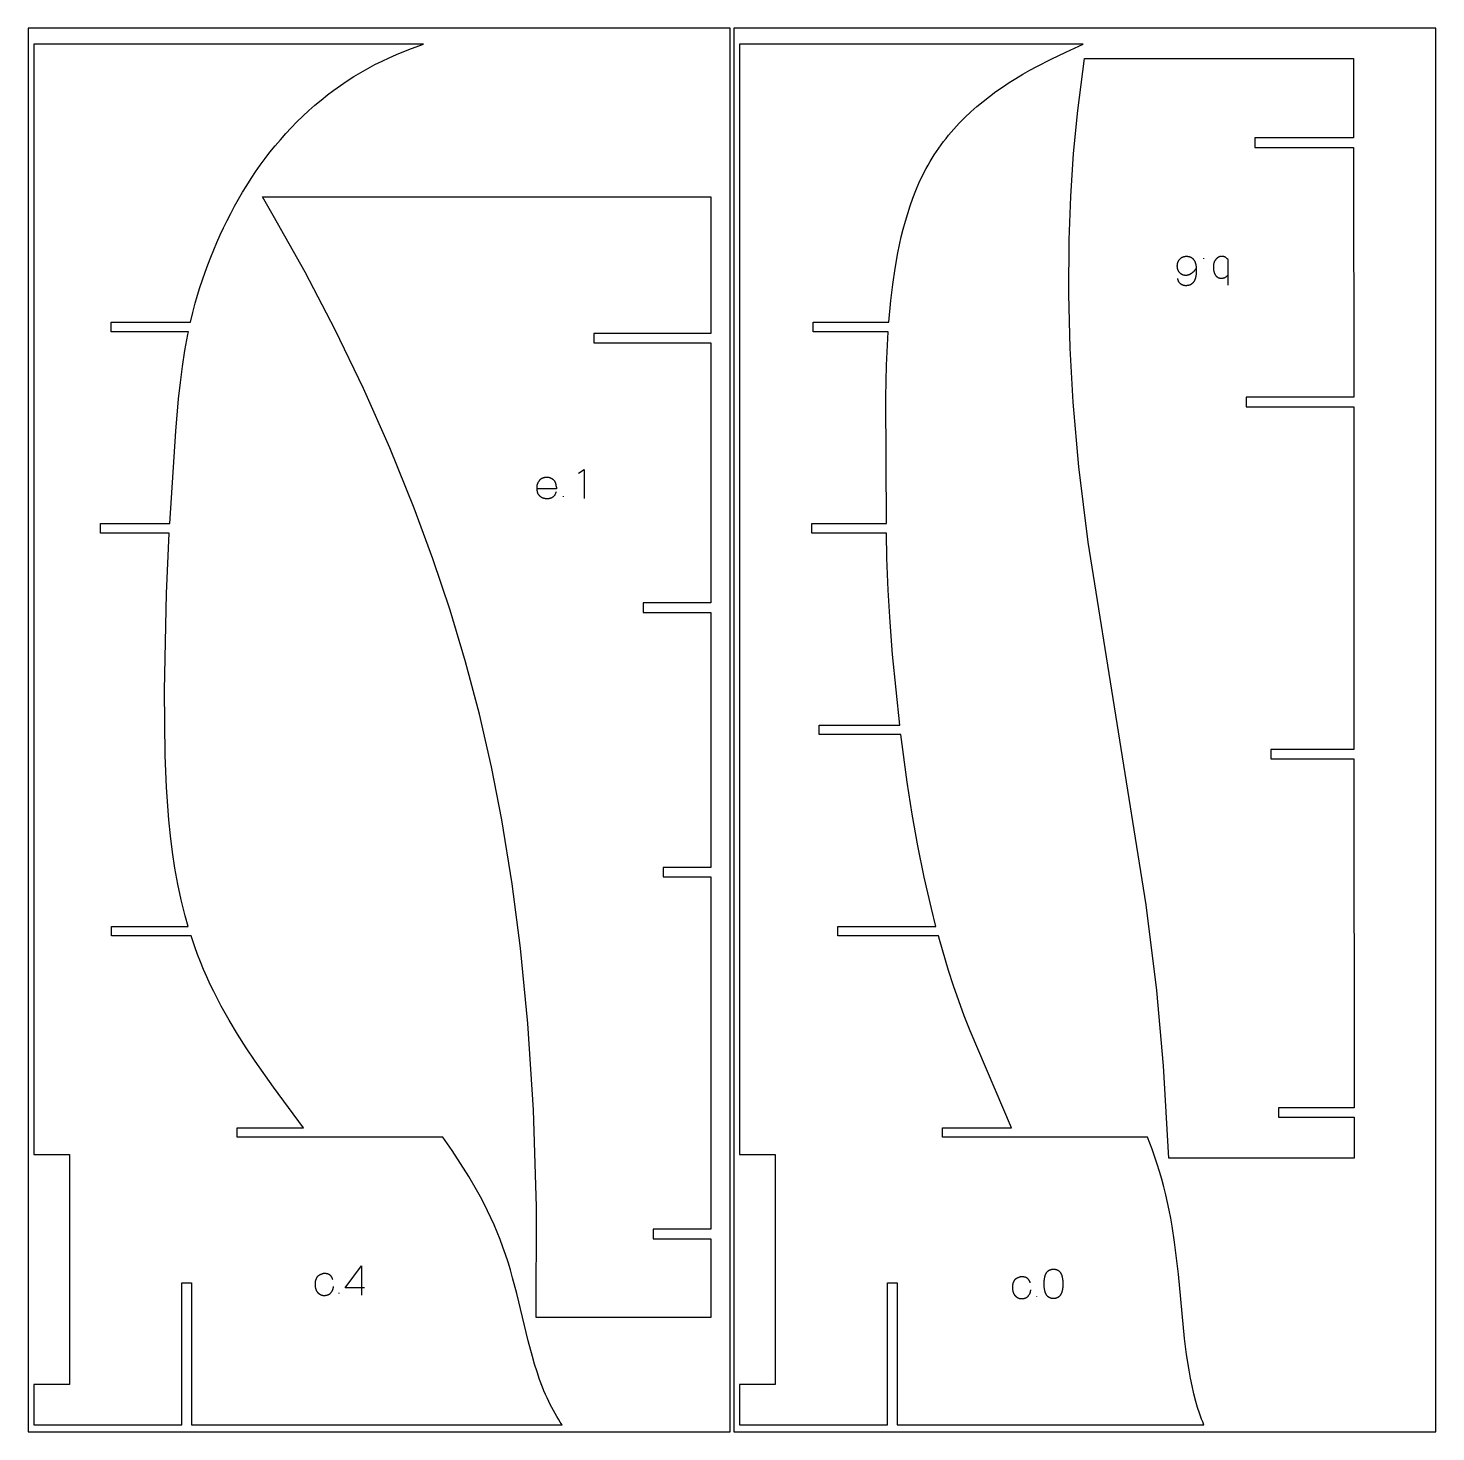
# Model space of a CAD drawing. Header units: millimetres. Extents: x 1718 to 33616, y 5029 to 7469.
# Drawn here: x 23798 to 26245, y 5029 to 7469 of the extents above; entities that cross this region are included whole.
import ezdxf

# ---------------------------------------------------------------- set-up
doc = ezdxf.new("R2010")
doc.units = ezdxf.units.MM
for name, color, linetype, true_color in [('ZZ_CORTE', 1, 'Continuous', 0xff0000), ('ZZ_GRABADO', 98, 'Continuous', 0x005600), ('ZZ_PANEL', 18, 'Continuous', 0x000000)]:
    doc.layers.add(name, color=color, linetype=linetype, true_color=true_color)

msp = doc.modelspace()

# ---------------------------------------------------------------- linework, layer by layer
at = {"layer": 'ZZ_CORTE'}
for points in [[(24485.6, 7441.4), (23808.4, 7441.4), (23808.4, 5511.4), (23870.5, 5511.4), (23870.5, 5111.4), (23808.4, 5111.4), (23808.4, 5041.4), (24038.4, 5041.4), (24065.7, 5041.4), (24065.7, 5288.4), (24082.2, 5288.4), (24082.2, 5041.4), (24496.6, 5041.4), (24726.6, 5041.4)], [(24080.5, 6957.9), (24084.6, 6974.7), (24088.9, 6991.4), (24092.8, 7004.8), (24096.9, 7018.2), (24101.3, 7031.6), (24105.8, 7044.8), (24110.6, 7058), (24115.7, 7071), (24126.4, 7096.9), (24132.1, 7109.7), (24138, 7122.3), (24144.2, 7134.9), (24150.6, 7147.3), (24157.2, 7159.7), (24164, 7171.9), (24171.1, 7184), (24178.4, 7196), (24186, 7207.8), (24193.8, 7219.5), (24201.8, 7231), (24210.1, 7242.4), (24218.7, 7253.6), (24227.6, 7264.6), (24236.7, 7275.3), (24246.1, 7285.9), (24255.7, 7296.2), (24265.6, 7306.4), (24275.7, 7316.2), (24286.1, 7325.9), (24296.6, 7335.2), (24307.5, 7344.3), (24318.5, 7353.1), (24329.8, 7361.6), (24341.2, 7369.8), (24352.8, 7377.7), (24364.6, 7385.2), (24376.7, 7392.4), (24388.8, 7399.3), (24401.1, 7405.8), (24413.5, 7412), (24426.1, 7417.9), (24438.8, 7423.5), (24451.5, 7428.8), (24464.4, 7433.8), (24485.6, 7441.4)], [(25632.2, 7441.4), (25035, 7441.4), (25035, 5511.4), (25096.8, 5511.4), (25096.8, 5111.4), (25035, 5111.4), (25035, 5041.4), (25265, 5041.4), (25292, 5041.4), (25292, 5288.4), (25308.5, 5288.4), (25308.5, 5041.4), (25612, 5041.4), (25842, 5041.4)], [(25294.1, 6957.9), (25297.6, 6995.6), (25301, 7023.4), (25305.1, 7051.2), (25310.1, 7078.9), (25312.9, 7092.6), (25316, 7106.3), (25319.4, 7120), (25323.1, 7133.5), (25327.1, 7147), (25331.4, 7160.4), (25336.1, 7173.7), (25341.2, 7186.8), (25346.7, 7199.7), (25349.6, 7206.1), (25352.7, 7212.5), (25355.8, 7218.8), (25359.1, 7225), (25362.5, 7231.1), (25366, 7237.2), (25369.6, 7243.2), (25373.3, 7249.2), (25377.2, 7255.1), (25381.1, 7260.9), (25385.2, 7266.6), (25389.4, 7272.2), (25393.7, 7277.7), (25398.1, 7283.2), (25402.6, 7288.6), (25407.2, 7293.9), (25411.9, 7299.1), (25416.7, 7304.2), (25421.6, 7309.2), (25426.5, 7314.2), (25436.7, 7323.8), (25447.2, 7333.1), (25458, 7342), (25469, 7350.6), (25480.3, 7358.9), (25491.8, 7366.9), (25503.5, 7374.6), (25515.3, 7382), (25527.3, 7389.2), (25539.5, 7396.1), (25551.7, 7402.8), (25576.6, 7415.6), (25601.8, 7427.7), (25632.2, 7441.4)], [(25780.7, 5505.2), (25771.7, 5665.2), (25760, 5796.3), (25741.8, 5945.5), (25640.6, 6575.9), (25624.5, 6706.5), (25614.6, 6819), (25609.3, 6913), (25606.9, 7007.1), (25607.6, 7101.2), (25610.5, 7176.4), (25615.5, 7251.4), (25622.7, 7326.3), (25634.2, 7416.3)], [(25634.2, 7416.3), (26101.9, 7416.3), (26102, 7278.3), (25930.2, 7278.3), (25930.2, 7261.8), (26102, 7261.8), (26102.3, 6827.7), (25915.2, 6827.7), (25915.2, 6811.2), (26102.3, 6811.2), (26102.7, 6215.5), (25958, 6215.5), (25958, 6199), (26102.7, 6199), (26103, 5592.6), (25971.5, 5592.6), (25971.5, 5576.1), (26103.1, 5576.1), (26103.1, 5505.2), (25780.7, 5505.2)], [(24205.5, 7175.8), (24985.2, 7175.8), (24985.2, 6938.5), (24781.4, 6938.5), (24781.4, 6922), (24985.2, 6922), (24985.2, 6470), (24867.2, 6470), (24867.2, 6453.5), (24985.2, 6453.5), (24985.2, 6010.3), (24902, 6010.3), (24902, 5993.8), (24985.2, 5993.8), (24985.2, 5381.5), (24884.9, 5381.5), (24884.9, 5365), (24985.2, 5365), (24985.2, 5228.2), (24681.4, 5228.2)], [(24681.4, 5228.2), (24682, 5420.1), (24676.8, 5589.1), (24667.1, 5739.1), (24654.2, 5869.9), (24639.7, 5981.7), (24621.5, 6092.9), (24603.5, 6185.1), (24582.7, 6276.7), (24558.8, 6367.6), (24531.9, 6457.6), (24502, 6546.8), (24469.5, 6635), (24427, 6739.6), (24381.2, 6842.8), (24332.1, 6944.6), (24279.9, 7044.8), (24224.5, 7143.5), (24205.5, 7175.8)], [(24076.9, 6941.4), (23942.5, 6941.4), (23942.5, 6957.9), (24080.5, 6957.9)], [(25292.9, 6941.4), (25162.6, 6941.4), (25162.6, 6957.9), (25294.1, 6957.9)], [(24044.5, 6607.9), (24055.1, 6768.7), (24059.9, 6825), (24062.9, 6853), (24066.5, 6881), (24070.8, 6908.9), (24076, 6936.6), (24076.9, 6941.4)], [(25290.2, 6607.9), (25288.8, 6827.8), (25290, 6883.7), (25292.9, 6941.4)], [(24043.5, 6591.4), (23924.4, 6591.4), (23924.4, 6607.9), (24044.5, 6607.9)], [(25290.3, 6591.4), (25160.7, 6591.4), (25160.7, 6607.9), (25290.2, 6607.9)], [(24081.7, 5891.4), (23943, 5891.4), (23943, 5907.9), (24076.6, 5907.9)], [(25380.5, 5891.4), (25205.8, 5891.4), (25205.8, 5907.9), (25376.1, 5907.9)], [(24277.1, 5557.9), (24225, 5628.5), (24192.8, 5673.8), (24177.2, 5697), (24162.2, 5720.7), (24147.7, 5744.8), (24133.9, 5769.4), (24127.3, 5781.8), (24121, 5794.4), (24114.9, 5807.1), (24109, 5820), (24103.4, 5832.9), (24098, 5846), (24092.9, 5859.2), (24088.1, 5872.5), (24081.7, 5891.4)], [(25507.5, 5557.9), (25435.8, 5726.3), (25425.5, 5752.3), (25415.8, 5778.5), (25406.6, 5804.8), (25398, 5831.4), (25382.3, 5884.9), (25380.5, 5891.4)], [(24519, 5541.4), (24289, 5541.4), (24161.7, 5541.4), (24161.7, 5557.9), (24277.1, 5557.9)], [(25744, 5541.4), (25514, 5541.4), (25387.5, 5541.4), (25387.5, 5557.9), (25507.5, 5557.9)], [(24726.6, 5041.4), (24723.3, 5046.2), (24720.2, 5051.1), (24717.1, 5056), (24714.2, 5061.1), (24711.3, 5066.2), (24708.5, 5071.4), (24705.7, 5076.6), (24703.1, 5081.9), (24700.2, 5088.1), (24697.4, 5094.4), (24694.7, 5100.7), (24692.2, 5107.1), (24687.3, 5120.1), (24682.8, 5133.3), (24678.6, 5146.7), (24674.7, 5160.2), (24667.4, 5187.5), (24647.5, 5269.9), (24640.4, 5297.2), (24636.5, 5310.7), (24632.4, 5324.1), (24628.1, 5337.3), (24623.5, 5350.5), (24618.7, 5363.4), (24613.6, 5376.2), (24608.2, 5388.9), (24602.6, 5401.4), (24596.7, 5413.7), (24590.7, 5425.8), (24584.4, 5437.8), (24577.9, 5449.7), (24564.4, 5472.9), (24550.1, 5495.8), (24535.2, 5518.2), (24519, 5541.4)], [(25842, 5041.4), (25839.9, 5046.4), (25838, 5051.4), (25834.3, 5061.5), (25831, 5071.7), (25828, 5082), (25824.4, 5095.5), (25821.3, 5109), (25818.5, 5122.7), (25816.1, 5136.4), (25811.9, 5163.9), (25808.4, 5191.7), (25797.5, 5303.4), (25790.9, 5359.2), (25786.8, 5386.9), (25784.4, 5400.7), (25781.8, 5414.4), (25778.9, 5428), (25775.7, 5441.5), (25772.3, 5454.9), (25768.7, 5468.3), (25764.7, 5481.5), (25760.6, 5494.7), (25751.7, 5520.8), (25744, 5541.4)]]:
    msp.add_lwpolyline(points, dxfattribs=at)
for points in [[(24076.6, 5907.9, 0), (24071.4, 5926.4, 0), (24067.8, 5940.1, 0), (24064.5, 5953.8, 0), (24058.5, 5981.4, 0), (24053.5, 6009.2, 0), (24049.3, 6037.1, 0), (24045.8, 6065, 0), (24043, 6093.1, 0), (24038.9, 6149.3, 0), (24036.5, 6205.5, 0), (24035.2, 6318, 0), (24038.8, 6486.7, 0), (24043.5, 6591.4, 0)], [(25313.2, 6257.9, 0), (25300.9, 6380.7, 0), (25296.5, 6436.5, 0), (25293, 6492.3, 0), (25291, 6548.2, 0), (25290.3, 6591.4, 0)], [(25315.2, 6241.4, 0), (25173.1, 6241.4, 0), (25173.1, 6257.9, 0), (25313.2, 6257.9, 0)], [(25376.1, 5907.9, 0), (25368.3, 5938.9, 0), (25355.8, 5993.3, 0), (25344.7, 6048, 0), (25334.8, 6103.1, 0), (25326.2, 6158.3, 0), (25315.2, 6241.4, 0)]]:
    msp.add_polyline3d(points, dxfattribs=at)
at = {"layer": 'ZZ_GRABADO'}
for points in [[(25828.5, 7052.3), (25828.2, 7051.6), (25827.8, 7051), (25827.4, 7050.3), (25826.9, 7049.7), (25826.5, 7049.1), (25826.1, 7048.5), (25825.6, 7048), (25825.2, 7047.4), (25824.7, 7046.8), (25824.2, 7046.3), (25823.7, 7045.8), (25823.2, 7045.3), (25822.7, 7044.8), (25822.2, 7044.3), (25821.6, 7043.9), (25821.1, 7043.4), (25820.4, 7042.9), (25819.8, 7042.5), (25819.4, 7042.3), (25819.1, 7042.1), (25818.8, 7041.9), (25818.5, 7041.7), (25818.1, 7041.5), (25817.8, 7041.3), (25817.5, 7041.1), (25817.1, 7041), (25816.8, 7040.8), (25816.5, 7040.7), (25816.2, 7040.5), (25815.8, 7040.4), (25815.5, 7040.3), (25815.2, 7040.2), (25814.8, 7040.1), (25814.5, 7040), (25814.2, 7039.9), (25813.8, 7039.8), (25813.5, 7039.7), (25813.2, 7039.6), (25812.8, 7039.6), (25812.5, 7039.5), (25812.2, 7039.5), (25811.8, 7039.5), (25811.5, 7039.4), (25811.1, 7039.4), (25810.8, 7039.4), (25810.5, 7039.4), (25810.1, 7039.4), (25809.7, 7039.4), (25809.3, 7039.4), (25808.9, 7039.5), (25808.5, 7039.5), (25808.1, 7039.6), (25807.7, 7039.6), (25807.3, 7039.7), (25806.9, 7039.8), (25806.6, 7039.9), (25806.2, 7040), (25805.8, 7040.1), (25805.5, 7040.2), (25805.1, 7040.3), (25804.8, 7040.5), (25804.5, 7040.6), (25804.1, 7040.8), (25803.8, 7040.9), (25803.5, 7041.1), (25803.2, 7041.3), (25802.8, 7041.5), (25802.5, 7041.7), (25802.2, 7041.9), (25801.9, 7042.1), (25801.6, 7042.4), (25801.3, 7042.6), (25801, 7042.9), (25800.8, 7043.1), (25800.5, 7043.4), (25800.2, 7043.7), (25799.9, 7044), (25799.7, 7044.3), (25799.4, 7044.6), (25799.2, 7044.9), (25799, 7045.1), (25798.8, 7045.5), (25798.5, 7045.8), (25798.3, 7046.1), (25798.1, 7046.4), (25798, 7046.7), (25797.8, 7047), (25797.6, 7047.4), (25797.4, 7047.7), (25797.3, 7048), (25797.1, 7048.4), (25797, 7048.7), (25796.8, 7049.1), (25796.7, 7049.4), (25796.6, 7049.8), (25796.5, 7050.1), (25796.4, 7050.5), (25796.3, 7050.8), (25796.2, 7051.2), (25796.1, 7051.6), (25796, 7052), (25796, 7052.4), (25795.9, 7052.8), (25795.9, 7053.1), (25795.8, 7053.5), (25795.8, 7053.9), (25795.8, 7054.3), (25795.7, 7054.8), (25795.7, 7055.2), (25795.7, 7055.6), (25795.7, 7056), (25795.7, 7056.5), (25795.8, 7056.9), (25795.8, 7057.3), (25795.8, 7057.8), (25795.9, 7058.2), (25795.9, 7058.6), (25796, 7059), (25796.1, 7059.4), (25796.1, 7059.9), (25796.2, 7060.3), (25796.3, 7060.6), (25796.4, 7061), (25796.5, 7061.4), (25796.6, 7061.8), (25796.8, 7062.2), (25796.9, 7062.6), (25797, 7062.9), (25797.2, 7063.3), (25797.4, 7063.7), (25797.5, 7064), (25797.7, 7064.4), (25797.9, 7064.7), (25798.1, 7065), (25798.3, 7065.4), (25798.5, 7065.7), (25798.7, 7066), (25798.9, 7066.4), (25799.2, 7066.7), (25799.4, 7067), (25799.7, 7067.3), (25799.9, 7067.6), (25800.2, 7067.9), (25800.5, 7068.2), (25800.8, 7068.5), (25801.1, 7068.8), (25801.4, 7069.1), (25801.7, 7069.3), (25802, 7069.6), (25802.3, 7069.8), (25802.6, 7070), (25802.9, 7070.3), (25803.2, 7070.5), (25803.6, 7070.7), (25803.9, 7070.9), (25804.3, 7071.1), (25804.6, 7071.2), (25805, 7071.4), (25805.3, 7071.5), (25805.7, 7071.7), (25806.1, 7071.8), (25806.4, 7071.9), (25806.8, 7072.1), (25807.2, 7072.2), (25807.6, 7072.3), (25808, 7072.3), (25808.4, 7072.4), (25808.8, 7072.5), (25809.2, 7072.5), (25809.6, 7072.6), (25810, 7072.6), (25810.5, 7072.6), (25810.9, 7072.7), (25811.3, 7072.7), (25811.9, 7072.7), (25812.4, 7072.6), (25812.9, 7072.6), (25813.5, 7072.6), (25814, 7072.5), (25814.5, 7072.4), (25814.9, 7072.4), (25815.4, 7072.3), (25815.9, 7072.2), (25816.4, 7072.1), (25816.8, 7071.9), (25817.3, 7071.8), (25817.7, 7071.7), (25818.1, 7071.5), (25818.5, 7071.3), (25819, 7071.1), (25819.4, 7070.9), (25819.7, 7070.7), (25820.1, 7070.5), (25820.5, 7070.3), (25820.9, 7070), (25821.2, 7069.8), (25821.6, 7069.5), (25821.9, 7069.3), (25822.3, 7069), (25822.6, 7068.7), (25822.9, 7068.3), (25823.2, 7068), (25823.5, 7067.7), (25823.8, 7067.3), (25824.1, 7067), (25824.4, 7066.6), (25824.6, 7066.2), (25824.9, 7065.8), (25825.2, 7065.4), (25825.4, 7065), (25825.6, 7064.6), (25825.9, 7064.1), (25826.1, 7063.7), (25826.3, 7063.2), (25826.5, 7062.7), (25826.7, 7062.2), (25826.9, 7061.7), (25827, 7061.2), (25827.2, 7060.7), (25827.4, 7060.1), (25827.5, 7059.6), (25827.6, 7059), (25827.8, 7058.5), (25827.9, 7057.9), (25828.1, 7056.7), (25828.3, 7055.4), (25828.5, 7054.1), (25828.6, 7052.8), (25828.7, 7051.4), (25828.7, 7049.9), (25828.7, 7048.4), (25828.7, 7046.8), (25828.7, 7045.2), (25828.6, 7043.6), (25828.4, 7042.1), (25828.3, 7040.7), (25828.1, 7039.3), (25827.9, 7038), (25827.6, 7036.7), (25827.5, 7036.1), (25827.3, 7035.5), (25827.1, 7034.9), (25827, 7034.3), (25826.8, 7033.7), (25826.6, 7033.1), (25826.4, 7032.6), (25826.2, 7032.1), (25826, 7031.6), (25825.8, 7031), (25825.5, 7030.6), (25825.3, 7030.1), (25825, 7029.6), (25824.8, 7029.2), (25824.5, 7028.7), (25824.2, 7028.3), (25824, 7027.9), (25823.7, 7027.5), (25823.4, 7027.1), (25823, 7026.7), (25822.7, 7026.4), (25822.4, 7026), (25822.1, 7025.7), (25821.7, 7025.4), (25821.4, 7025.1), (25821, 7024.8), (25820.6, 7024.5), (25820.2, 7024.2), (25819.9, 7024), (25819.5, 7023.7), (25819, 7023.5), (25818.6, 7023.3), (25818.2, 7023.1), (25817.8, 7022.9), (25817.3, 7022.7), (25816.9, 7022.5), (25816.4, 7022.4), (25815.9, 7022.2), (25815.5, 7022.1), (25815, 7022), (25814.5, 7021.9), (25814, 7021.8), (25813.5, 7021.8), (25813, 7021.7), (25812.4, 7021.7), (25811.9, 7021.6), (25811.3, 7021.6), (25810.8, 7021.6), (25810.4, 7021.6), (25810, 7021.6), (25809.7, 7021.6), (25809.3, 7021.6), (25809, 7021.7), (25808.6, 7021.7), (25808.3, 7021.8), (25808, 7021.8), (25807.6, 7021.9), (25807.3, 7021.9), (25807, 7022), (25806.6, 7022.1), (25806.3, 7022.1), (25806, 7022.2), (25805.7, 7022.3), (25805.4, 7022.4), (25805.1, 7022.5), (25804.8, 7022.6), (25804.5, 7022.8), (25804.2, 7022.9), (25804, 7023), (25803.7, 7023.2), (25803.4, 7023.3), (25803.1, 7023.5), (25802.9, 7023.6), (25802.6, 7023.8), (25802.3, 7024), (25802.1, 7024.1), (25801.8, 7024.3), (25801.6, 7024.5), (25801.4, 7024.7), (25801.1, 7024.9), (25800.9, 7025.1), (25800.7, 7025.3), (25800.4, 7025.6), (25800.2, 7025.8), (25800, 7026), (25799.8, 7026.2), (25799.6, 7026.5), (25799.4, 7026.7), (25799.2, 7027), (25799.1, 7027.2), (25798.9, 7027.5), (25798.7, 7027.7), (25798.6, 7028), (25798.4, 7028.3), (25798.3, 7028.6), (25798.1, 7028.9), (25798, 7029.1), (25797.8, 7029.4), (25797.7, 7029.7), (25797.6, 7030), (25797.5, 7030.3), (25797.4, 7030.7), (25797.3, 7031), (25797.2, 7031.3), (25797.1, 7031.6), (25797, 7032), (25796.9, 7032.3), (25796.8, 7032.6), (25796.8, 7033), (25796.7, 7033.3), (25796.7, 7033.7), (25796.6, 7034.1)], [(25884.3, 7067.1), (25882.5, 7068.5), (25881.1, 7069.6), (25880.5, 7070), (25880, 7070.4), (25879.8, 7070.6), (25879.5, 7070.7), (25879.4, 7070.8), (25879.2, 7070.9), (25878.8, 7071.1), (25878.4, 7071.3), (25878, 7071.5), (25877.6, 7071.7), (25877.1, 7071.8), (25876.9, 7071.9), (25876.7, 7072), (25876.5, 7072), (25876.3, 7072.1), (25876.1, 7072.2), (25875.9, 7072.2), (25875.7, 7072.3), (25875.4, 7072.3), (25875.2, 7072.3), (25875, 7072.4), (25874.8, 7072.4), (25874.6, 7072.4), (25874.1, 7072.5), (25873.7, 7072.5), (25873.2, 7072.6), (25872.8, 7072.6), (25872.3, 7072.5), (25871.9, 7072.5), (25871.7, 7072.5), (25871.5, 7072.5), (25871.3, 7072.5), (25871, 7072.4), (25870.8, 7072.4), (25870.6, 7072.4), (25870.4, 7072.3), (25870.2, 7072.3), (25870, 7072.2), (25869.8, 7072.2), (25869.6, 7072.1), (25869.4, 7072.1), (25869.2, 7072), (25869, 7071.9), (25868.8, 7071.9), (25868.6, 7071.8), (25868.4, 7071.7), (25868.2, 7071.6), (25868, 7071.6), (25867.8, 7071.5), (25867.6, 7071.4), (25867.4, 7071.3), (25867.2, 7071.2), (25867.1, 7071.1), (25866.7, 7070.8), (25866.3, 7070.6), (25865.9, 7070.4), (25865.6, 7070.1), (25865.2, 7069.8), (25864.8, 7069.5), (25864.5, 7069.2), (25864.1, 7068.9), (25863.8, 7068.5), (25863.5, 7068.2), (25863.1, 7067.8), (25862.8, 7067.4), (25862.4, 7067), (25862.1, 7066.6), (25861.8, 7066.2), (25861.5, 7065.7), (25861.2, 7065.2), (25860.9, 7064.8), (25860.5, 7064.3), (25860.4, 7064), (25860.3, 7063.8), (25860.2, 7063.6), (25860, 7063.3), (25859.9, 7063.1), (25859.8, 7062.8), (25859.7, 7062.5), (25859.6, 7062.3), (25859.5, 7062), (25859.4, 7061.7), (25859.3, 7061.4), (25859.2, 7061.1), (25859.1, 7060.8), (25859, 7060.5), (25858.9, 7059.9), (25858.8, 7059.2), (25858.6, 7058.6), (25858.6, 7057.9), (25858.5, 7057.1), (25858.4, 7056.4), (25858.4, 7055.6), (25858.3, 7054.8), (25858.3, 7054), (25858.3, 7053.1), (25858.4, 7052.3), (25858.4, 7051.4), (25858.5, 7050.5), (25858.7, 7049.4), (25858.8, 7048.3), (25859, 7047.3), (25859.2, 7046.3), (25859.5, 7045.4), (25859.6, 7044.9), (25859.7, 7044.5), (25859.9, 7044), (25860, 7043.6), (25860.2, 7043.2), (25860.3, 7042.8), (25860.5, 7042.4), (25860.7, 7042), (25860.8, 7041.7), (25861, 7041.3), (25861.2, 7041), (25861.4, 7040.6), (25861.6, 7040.3), (25861.8, 7040), (25862, 7039.7), (25862.2, 7039.4), (25862.4, 7039.1), (25862.6, 7038.9), (25862.9, 7038.6), (25863.1, 7038.4), (25863.2, 7038.2), (25863.3, 7038.1), (25863.5, 7038), (25863.6, 7037.9), (25863.8, 7037.7), (25864.1, 7037.5), (25864.3, 7037.3), (25864.6, 7037.1), (25864.8, 7036.9), (25865, 7036.8), (25865.3, 7036.6), (25865.5, 7036.5), (25865.8, 7036.3), (25866, 7036.2), (25866.3, 7036), (25866.6, 7035.9), (25866.8, 7035.8), (25867.1, 7035.6), (25867.3, 7035.5), (25867.6, 7035.4), (25867.9, 7035.3), (25868.1, 7035.2), (25868.4, 7035.1), (25868.7, 7035.1), (25868.9, 7035), (25869.2, 7034.9), (25869.5, 7034.8), (25869.8, 7034.8), (25870.1, 7034.7), (25870.3, 7034.7), (25870.6, 7034.7), (25870.9, 7034.6), (25871.2, 7034.6), (25871.5, 7034.6), (25871.8, 7034.6), (25872.1, 7034.6), (25872.4, 7034.6), (25872.8, 7034.6), (25873.2, 7034.6), (25873.6, 7034.7), (25874.1, 7034.7), (25874.5, 7034.8), (25874.9, 7034.8), (25875.3, 7034.9), (25875.7, 7035), (25876, 7035), (25876.3, 7035.1), (25876.7, 7035.2), (25877, 7035.3), (25877.3, 7035.4), (25877.6, 7035.5), (25877.9, 7035.6), (25878.2, 7035.7), (25878.5, 7035.9), (25878.8, 7036), (25879.1, 7036.2), (25879.4, 7036.3), (25879.7, 7036.5), (25879.9, 7036.7), (25880.3, 7036.9), (25880.5, 7037), (25880.8, 7037.3), (25881.2, 7037.6), (25881.7, 7038), (25884.3, 7040.2)], [(25841.3, 7069.3), (25841.3, 7068.2)], [(25884.3, 7022.3), (25884.3, 7067.1)], [(24716.2, 6663), (24715.7, 6661.8), (24715.1, 6660.6), (24714.5, 6659.3), (24713.9, 6658.1), (24713.7, 6657.8), (24713.5, 6657.5), (24713.3, 6657.2), (24713.1, 6656.9), (24712.9, 6656.6), (24712.7, 6656.3), (24712.4, 6656), (24712.2, 6655.7), (24711.9, 6655.5), (24711.7, 6655.2), (24711.4, 6654.9), (24711.1, 6654.7), (24710.8, 6654.4), (24710.5, 6654.2), (24710.1, 6653.9), (24709.8, 6653.7), (24709.4, 6653.4), (24709.1, 6653.2), (24708.7, 6653), (24708.3, 6652.8), (24707.9, 6652.6), (24707.6, 6652.4), (24707.2, 6652.3), (24706.7, 6652.1), (24706.3, 6652), (24705.9, 6651.9), (24705.5, 6651.7), (24705, 6651.6), (24704.6, 6651.5), (24704.1, 6651.5), (24703.7, 6651.4), (24703.2, 6651.3), (24702.7, 6651.3), (24702.2, 6651.2), (24701.8, 6651.2), (24701.3, 6651.2), (24700.8, 6651.2), (24700.3, 6651.2), (24699.9, 6651.2), (24699.4, 6651.2), (24698.9, 6651.2), (24698.5, 6651.2), (24698, 6651.3), (24697.5, 6651.3), (24697, 6651.4), (24696.6, 6651.4), (24696.1, 6651.5), (24695.6, 6651.6), (24695.2, 6651.7), (24694.7, 6651.8), (24694.3, 6651.9), (24693.8, 6652), (24693.4, 6652.2), (24693, 6652.3), (24692.5, 6652.5), (24692.1, 6652.7), (24691.7, 6652.9), (24691.3, 6653.1), (24690.9, 6653.3), (24690.5, 6653.6), (24690.2, 6653.8), (24689.8, 6654.1), (24689.4, 6654.4), (24689.1, 6654.7), (24688.7, 6655), (24688.4, 6655.3), (24688, 6655.6), (24687.7, 6656), (24687.4, 6656.3), (24687.1, 6656.6), (24686.8, 6656.9), (24686.5, 6657.3), (24686.3, 6657.6), (24686, 6658), (24685.8, 6658.3), (24685.5, 6658.7), (24685.3, 6659.1), (24685.1, 6659.4), (24684.9, 6659.8), (24684.7, 6660.2), (24684.5, 6660.5), (24684.4, 6660.9), (24684.2, 6661.3), (24684, 6661.7), (24683.9, 6662.1), (24683.8, 6662.5), (24683.7, 6663), (24683.5, 6663.4), (24683.5, 6663.8), (24683.4, 6664.2), (24683.3, 6664.7), (24683.2, 6665.1), (24683.2, 6665.6), (24683.1, 6666), (24683.1, 6666.5), (24683, 6666.9), (24682.9, 6670.4), (24682.9, 6672), (24683, 6673.5), (24683, 6673.7), (24683, 6673.9), (24683, 6674.1), (24683, 6674.3), (24683.1, 6674.4), (24683.1, 6674.6), (24683.1, 6674.8), (24683.2, 6675), (24683.2, 6675.2), (24683.3, 6675.4), (24683.4, 6675.8), (24683.5, 6676.3), (24683.6, 6676.7), (24683.8, 6677.1), (24684, 6677.6), (24684.2, 6678), (24684.4, 6678.5), (24684.6, 6679), (24684.9, 6679.5), (24685.1, 6680), (24685.4, 6680.5), (24685.7, 6681), (24686, 6681.4), (24686.3, 6681.9), (24686.6, 6682.4), (24686.9, 6682.8), (24687.2, 6683.2), (24687.5, 6683.6), (24687.8, 6684), (24688.2, 6684.3), (24688.5, 6684.6), (24688.8, 6685), (24689.1, 6685.3), (24689.3, 6685.4), (24689.4, 6685.5), (24689.6, 6685.7), (24689.8, 6685.8), (24689.9, 6685.9), (24690.1, 6686), (24690.3, 6686.2), (24690.4, 6686.3), (24690.8, 6686.5), (24691.1, 6686.7), (24691.5, 6686.9), (24691.8, 6687.1), (24692.2, 6687.2), (24692.5, 6687.4), (24692.9, 6687.6), (24693.3, 6687.7), (24693.6, 6687.8), (24694, 6688), (24694.4, 6688.1), (24694.8, 6688.2), (24695.2, 6688.3), (24695.6, 6688.4), (24695.9, 6688.5), (24696.3, 6688.5), (24696.8, 6688.6), (24697.2, 6688.7), (24697.6, 6688.7), (24698, 6688.7), (24698.4, 6688.8), (24698.8, 6688.8), (24699.2, 6688.8), (24699.6, 6688.8), (24700, 6688.8), (24700.4, 6688.8), (24700.8, 6688.8), (24701.2, 6688.7), (24701.6, 6688.7), (24702, 6688.7), (24702.5, 6688.6), (24702.9, 6688.5), (24703.3, 6688.5), (24703.7, 6688.4), (24704.1, 6688.3), (24704.5, 6688.2), (24704.9, 6688.1), (24705.3, 6688), (24705.6, 6687.8), (24706, 6687.7), (24706.4, 6687.5), (24706.8, 6687.4), (24707.1, 6687.2), (24707.5, 6687), (24707.9, 6686.8), (24708.2, 6686.6), (24708.6, 6686.4), (24708.9, 6686.2), (24709.3, 6686), (24709.6, 6685.7), (24709.9, 6685.5), (24710.2, 6685.2), (24710.5, 6685), (24710.8, 6684.7), (24711.1, 6684.5), (24711.4, 6684.2), (24711.7, 6683.9), (24711.9, 6683.6), (24712.2, 6683.3), (24712.4, 6683), (24712.6, 6682.7), (24712.8, 6682.4), (24713.1, 6682.1), (24713.3, 6681.8), (24713.4, 6681.4), (24713.6, 6681.1), (24713.8, 6680.8), (24714, 6680.4), (24714.1, 6680.1), (24714.3, 6679.7), (24714.5, 6679.4), (24714.6, 6679), (24714.7, 6678.6), (24714.9, 6678.2), (24715, 6677.9), (24715.1, 6677.5), (24715.2, 6677.1), (24715.3, 6676.7), (24715.4, 6676.3), (24715.5, 6675.9), (24715.7, 6675), (24715.8, 6674.2), (24716.1, 6672.4), (24716.4, 6670.5), (24716.6, 6668.6)], [(24755.1, 6695.4), (24764.5, 6701.9), (24764.5, 6651.9)], [(24716.6, 6668.6), (24683.1, 6668.6)], [(24728.6, 6654.4), (24728.6, 6655.5)], [(24383.1, 5279.5), (24349.4, 5279.5), (24377.7, 5317.8), (24377.7, 5267.1)], [(24328.1, 5293.9), (24327.6, 5294.9), (24327.4, 5295.5), (24327.2, 5296), (24327, 5296.4), (24326.7, 5296.9), (24326.5, 5297.3), (24326.3, 5297.8), (24326.2, 5298), (24326, 5298.2), (24325.9, 5298.4), (24325.8, 5298.6), (24325.6, 5298.8), (24325.5, 5299), (24325.1, 5299.4), (24324.8, 5299.8), (24324.4, 5300.2), (24324.1, 5300.7), (24323.7, 5301.1), (24323.5, 5301.3), (24323.2, 5301.5), (24323, 5301.6), (24322.8, 5301.8), (24322.6, 5302), (24322.3, 5302.2), (24322.1, 5302.3), (24321.8, 5302.5), (24321.6, 5302.6), (24321.3, 5302.8), (24321, 5302.9), (24320.7, 5303), (24320.5, 5303.2), (24320.2, 5303.3), (24319.9, 5303.4), (24319.6, 5303.5), (24319, 5303.7), (24318.4, 5303.8), (24317.8, 5304), (24317.2, 5304.1), (24316.6, 5304.2), (24316, 5304.3), (24315.7, 5304.3), (24315.4, 5304.3), (24315.1, 5304.3), (24314.8, 5304.4), (24314.2, 5304.4), (24313.6, 5304.4), (24313.1, 5304.4), (24312.5, 5304.3), (24312, 5304.3), (24311.8, 5304.2), (24311.5, 5304.2), (24311.3, 5304.2), (24311, 5304.1), (24310.8, 5304.1), (24310.5, 5304), (24310.1, 5303.9), (24309.6, 5303.8), (24309.1, 5303.6), (24308.5, 5303.4), (24308, 5303.2), (24307.5, 5303), (24306.9, 5302.8), (24306.4, 5302.5), (24305.8, 5302.3), (24305.3, 5302), (24304.7, 5301.7), (24304.2, 5301.4), (24303.7, 5301.1), (24303.1, 5300.7), (24302.6, 5300.4), (24302.1, 5300), (24302, 5299.9), (24301.9, 5299.8), (24301.8, 5299.7), (24301.6, 5299.6), (24301.5, 5299.5), (24301.4, 5299.4), (24301.3, 5299.3), (24301.2, 5299.1), (24301, 5299), (24300.9, 5298.9), (24300.8, 5298.8), (24300.7, 5298.6), (24300.6, 5298.5), (24300.5, 5298.3), (24300.3, 5298), (24300, 5297.7), (24299.8, 5297.3), (24299.6, 5297), (24299.4, 5296.6), (24299.2, 5296.2), (24299, 5295.8), (24298.8, 5295.4), (24298.7, 5294.9), (24298.5, 5294.5), (24298.3, 5294), (24298.2, 5293.5), (24298, 5293), (24297.9, 5292.6), (24297.8, 5292.1), (24297.6, 5291.6), (24297.5, 5291.1), (24297.4, 5290.6), (24297.4, 5290.1), (24297.3, 5289.6), (24297.2, 5289.1), (24297.2, 5288.5), (24297.1, 5288), (24297.1, 5287.5), (24297.1, 5286.9), (24297.1, 5285.8), (24297.1, 5284.8), (24297.2, 5283.7), (24297.3, 5282.7), (24297.4, 5281.6), (24297.5, 5280.6), (24297.7, 5279.6), (24298, 5278.6), (24298.1, 5278.1), (24298.2, 5277.6), (24298.4, 5277.1), (24298.5, 5276.7), (24298.7, 5276.2), (24298.8, 5275.8), (24299, 5275.4), (24299.2, 5275), (24299.4, 5274.6), (24299.6, 5274.2), (24299.8, 5273.8), (24300, 5273.5), (24300.3, 5273.1), (24300.4, 5273), (24300.5, 5272.8), (24300.6, 5272.6), (24300.7, 5272.5), (24300.9, 5272.3), (24301, 5272.2), (24301.3, 5271.9), (24301.5, 5271.6), (24301.8, 5271.3), (24302.1, 5271), (24302.4, 5270.7), (24302.7, 5270.5), (24303, 5270.2), (24303.3, 5270), (24303.6, 5269.7), (24303.9, 5269.5), (24304.2, 5269.2), (24304.6, 5269), (24304.9, 5268.8), (24305.3, 5268.6), (24305.6, 5268.4), (24306, 5268.2), (24306.3, 5268), (24306.7, 5267.8), (24307, 5267.6), (24307.4, 5267.5), (24307.7, 5267.3), (24308, 5267.2), (24308.4, 5267.1), (24308.7, 5267), (24309, 5266.9), (24309.4, 5266.8), (24309.7, 5266.7), (24310, 5266.6), (24310.3, 5266.6), (24310.6, 5266.5), (24310.9, 5266.5), (24311.2, 5266.4), (24311.9, 5266.4), (24312.5, 5266.4), (24313.1, 5266.4), (24313.8, 5266.4), (24314.4, 5266.5), (24315.1, 5266.5), (24315.8, 5266.6), (24316.5, 5266.7), (24316.9, 5266.8), (24317.2, 5266.8), (24317.6, 5266.9), (24317.9, 5267), (24318.3, 5267.1), (24318.6, 5267.2), (24318.9, 5267.3), (24319.2, 5267.4), (24319.6, 5267.5), (24319.9, 5267.6), (24320.2, 5267.7), (24320.5, 5267.8), (24320.7, 5268), (24321, 5268.1), (24321.3, 5268.3), (24321.6, 5268.4), (24321.9, 5268.6), (24322.1, 5268.8), (24322.4, 5269), (24322.6, 5269.2), (24322.9, 5269.4), (24323.1, 5269.6), (24323.4, 5269.8), (24323.6, 5270), (24323.9, 5270.2), (24324.1, 5270.5), (24324.3, 5270.7), (24324.5, 5271), (24324.8, 5271.2), (24325, 5271.5), (24325.2, 5271.8), (24325.4, 5272.1), (24325.8, 5272.7), (24326.2, 5273.2), (24326.5, 5273.8), (24326.9, 5274.4), (24327.2, 5274.9), (24327.5, 5275.5), (24327.7, 5276.1), (24328, 5276.6), (24328.1, 5276.9), (24328.2, 5277.2), (24328.3, 5277.4), (24328.4, 5277.7), (24328.5, 5278), (24328.5, 5278.3), (24328.6, 5278.6), (24328.7, 5279), (24328.7, 5279.3), (24328.7, 5279.6), (24328.8, 5279.9), (24328.8, 5280.3), (24328.8, 5280.6), (24328.8, 5281), (24328.8, 5281.3), (24328.8, 5281.7)], [(25540.2, 5288.3), (25539.7, 5289.4), (25539.5, 5289.9), (25539.3, 5290.4), (25539.1, 5290.9), (25538.8, 5291.4), (25538.6, 5291.8), (25538.4, 5292.2), (25538.2, 5292.4), (25538.1, 5292.6), (25538, 5292.8), (25537.8, 5293), (25537.7, 5293.3), (25537.5, 5293.5), (25537.2, 5293.9), (25536.9, 5294.3), (25536.5, 5294.7), (25536.2, 5295.1), (25535.8, 5295.5), (25535.5, 5295.7), (25535.3, 5295.9), (25535.1, 5296.1), (25534.9, 5296.3), (25534.6, 5296.5), (25534.4, 5296.6), (25534.2, 5296.8), (25533.9, 5296.9), (25533.6, 5297.1), (25533.4, 5297.2), (25533.1, 5297.4), (25532.8, 5297.5), (25532.5, 5297.6), (25532.3, 5297.7), (25532, 5297.8), (25531.7, 5297.9), (25531, 5298.1), (25530.4, 5298.3), (25529.8, 5298.4), (25529.2, 5298.5), (25528.6, 5298.6), (25528, 5298.7), (25527.8, 5298.8), (25527.5, 5298.8), (25527.2, 5298.8), (25526.9, 5298.8), (25526.3, 5298.8), (25525.7, 5298.8), (25525.2, 5298.8), (25524.6, 5298.8), (25524.1, 5298.7), (25523.9, 5298.7), (25523.6, 5298.7), (25523.4, 5298.6), (25523.1, 5298.6), (25522.9, 5298.5), (25522.6, 5298.5), (25522.1, 5298.4), (25521.6, 5298.2), (25521.1, 5298.1), (25520.6, 5297.9), (25520.1, 5297.7), (25519.6, 5297.5), (25519, 5297.2), (25518.5, 5297), (25517.9, 5296.7), (25517.4, 5296.4), (25516.8, 5296.1), (25516.3, 5295.8), (25515.8, 5295.5), (25515.2, 5295.2), (25514.7, 5294.8), (25514.2, 5294.5), (25514.1, 5294.4), (25514, 5294.3), (25513.8, 5294.2), (25513.7, 5294.1), (25513.6, 5294), (25513.5, 5293.8), (25513.4, 5293.7), (25513.3, 5293.6), (25513.1, 5293.5), (25513, 5293.3), (25512.9, 5293.2), (25512.8, 5293.1), (25512.7, 5292.9), (25512.6, 5292.8), (25512.4, 5292.5), (25512.1, 5292.1), (25511.9, 5291.8), (25511.7, 5291.4), (25511.5, 5291), (25511.3, 5290.6), (25511.1, 5290.2), (25510.9, 5289.8), (25510.8, 5289.4), (25510.6, 5288.9), (25510.4, 5288.4), (25510.2, 5288), (25510.1, 5287.5), (25510, 5287), (25509.8, 5286.5), (25509.7, 5286), (25509.6, 5285.5), (25509.5, 5285), (25509.5, 5284.5), (25509.4, 5284), (25509.3, 5283.5), (25509.3, 5283), (25509.2, 5282.5), (25509.2, 5281.9), (25509.2, 5281.4), (25509.2, 5280.3), (25509.2, 5279.2), (25509.3, 5278.2), (25509.4, 5277.1), (25509.5, 5276.1), (25509.6, 5275.1), (25509.8, 5274), (25510, 5273), (25510.2, 5272.5), (25510.3, 5272.1), (25510.4, 5271.6), (25510.6, 5271.1), (25510.8, 5270.7), (25510.9, 5270.3), (25511.1, 5269.8), (25511.3, 5269.4), (25511.5, 5269), (25511.7, 5268.6), (25511.9, 5268.3), (25512.1, 5267.9), (25512.3, 5267.6), (25512.5, 5267.4), (25512.6, 5267.2), (25512.7, 5267.1), (25512.8, 5266.9), (25513, 5266.8), (25513.1, 5266.6), (25513.4, 5266.3), (25513.6, 5266), (25513.9, 5265.7), (25514.2, 5265.5), (25514.5, 5265.2), (25514.8, 5264.9), (25515.1, 5264.7), (25515.4, 5264.4), (25515.7, 5264.2), (25516, 5263.9), (25516.3, 5263.7), (25516.7, 5263.5), (25517, 5263.2), (25517.3, 5263), (25517.7, 5262.8), (25518, 5262.6), (25518.4, 5262.4), (25518.8, 5262.3), (25519.1, 5262.1), (25519.5, 5261.9), (25519.8, 5261.8), (25520.1, 5261.7), (25520.5, 5261.5), (25520.8, 5261.4), (25521.1, 5261.3), (25521.5, 5261.2), (25521.8, 5261.1), (25522.1, 5261.1), (25522.4, 5261), (25522.7, 5261), (25523, 5260.9), (25523.3, 5260.9), (25523.9, 5260.9), (25524.6, 5260.8), (25525.2, 5260.9), (25525.9, 5260.9), (25526.5, 5260.9), (25527.2, 5261), (25527.9, 5261.1), (25528.6, 5261.2), (25529, 5261.2), (25529.3, 5261.3), (25529.7, 5261.4), (25530, 5261.4), (25530.4, 5261.5), (25530.7, 5261.6), (25531, 5261.7), (25531.3, 5261.8), (25531.6, 5261.9), (25531.9, 5262), (25532.2, 5262.2), (25532.5, 5262.3), (25532.8, 5262.4), (25533.1, 5262.6), (25533.4, 5262.7), (25533.7, 5262.9), (25533.9, 5263.1), (25534.2, 5263.2), (25534.5, 5263.4), (25534.7, 5263.6), (25535, 5263.8), (25535.2, 5264), (25535.5, 5264.2), (25535.7, 5264.5), (25535.9, 5264.7), (25536.2, 5264.9), (25536.4, 5265.2), (25536.6, 5265.4), (25536.9, 5265.7), (25537.1, 5266), (25537.3, 5266.2), (25537.5, 5266.5), (25537.9, 5267.1), (25538.3, 5267.7), (25538.6, 5268.3), (25539, 5268.8), (25539.3, 5269.4), (25539.6, 5270), (25539.8, 5270.5), (25540.1, 5271), (25540.2, 5271.3), (25540.3, 5271.6), (25540.4, 5271.9), (25540.5, 5272.2), (25540.6, 5272.5), (25540.6, 5272.8), (25540.7, 5273.1), (25540.8, 5273.4), (25540.8, 5273.7), (25540.8, 5274.1), (25540.9, 5274.4), (25540.9, 5274.7), (25540.9, 5275.1), (25540.9, 5275.4), (25540.9, 5275.8), (25540.9, 5276.2)], [(24339.2, 5269.8), (24339.2, 5270.9)], [(25551.3, 5264.3), (25551.3, 5265.3)]]:
    msp.add_lwpolyline(points, dxfattribs=at)
msp.add_lwpolyline([(25564.2, 5286.4), (25564.2, 5288), (25564.3, 5289.5), (25564.3, 5291), (25564.5, 5292.4), (25564.6, 5293.8), (25564.8, 5295.1), (25565, 5296.4), (25565.2, 5297.6), (25565.4, 5298.2), (25565.5, 5298.8), (25565.6, 5299.3), (25565.8, 5299.9), (25566, 5300.4), (25566.1, 5301), (25566.3, 5301.5), (25566.5, 5302), (25566.7, 5302.5), (25566.9, 5303), (25567.1, 5303.4), (25567.3, 5303.9), (25567.5, 5304.3), (25567.8, 5304.8), (25568, 5305.2), (25568.3, 5305.6), (25568.5, 5306), (25568.8, 5306.4), (25569.1, 5306.7), (25569.4, 5307.1), (25569.7, 5307.4), (25569.9, 5307.8), (25570.3, 5308.1), (25570.6, 5308.4), (25570.9, 5308.7), (25571.2, 5309), (25571.6, 5309.2), (25571.9, 5309.5), (25572.3, 5309.7), (25572.6, 5310), (25573, 5310.2), (25573.4, 5310.4), (25573.8, 5310.6), (25574.2, 5310.8), (25574.6, 5310.9), (25575, 5311.1), (25575.4, 5311.2), (25575.8, 5311.4), (25576.2, 5311.5), (25576.7, 5311.6), (25577.1, 5311.7), (25577.6, 5311.8), (25578.1, 5311.8), (25578.5, 5311.9), (25579, 5311.9), (25579.5, 5312), (25580, 5312), (25580.5, 5312), (25581, 5312), (25581.5, 5312), (25582, 5311.9), (25582.5, 5311.9), (25583, 5311.8), (25583.4, 5311.8), (25583.9, 5311.7), (25584.3, 5311.6), (25584.8, 5311.5), (25585.2, 5311.4), (25585.6, 5311.2), (25586.1, 5311.1), (25586.5, 5310.9), (25586.9, 5310.8), (25587.3, 5310.6), (25587.6, 5310.4), (25588, 5310.2), (25588.4, 5310), (25588.8, 5309.7), (25589.1, 5309.5), (25589.5, 5309.2), (25589.8, 5309), (25590.1, 5308.7), (25590.4, 5308.4), (25590.8, 5308.1), (25591.1, 5307.8), (25591.4, 5307.4), (25591.7, 5307.1), (25591.9, 5306.7), (25592.2, 5306.4), (25592.5, 5306), (25592.7, 5305.6), (25593, 5305.2), (25593.2, 5304.8), (25593.5, 5304.3), (25593.7, 5303.9), (25593.9, 5303.4), (25594.1, 5303), (25594.3, 5302.5), (25594.5, 5302), (25594.7, 5301.5), (25594.9, 5301), (25595.1, 5300.4), (25595.2, 5299.9), (25595.4, 5299.3), (25595.5, 5298.8), (25595.7, 5298.2), (25595.8, 5297.6), (25596, 5296.4), (25596.2, 5295.1), (25596.4, 5293.8), (25596.6, 5292.4), (25596.7, 5291), (25596.8, 5289.5), (25596.8, 5288), (25596.8, 5286.4), (25596.8, 5284.4), (25596.7, 5282.4), (25596.6, 5280.5), (25596.5, 5279.6), (25596.4, 5278.8), (25596.2, 5277.9), (25596.1, 5277), (25596, 5276.2), (25595.8, 5275.4), (25595.6, 5274.6), (25595.4, 5273.9), (25595.2, 5273.2), (25595, 5272.4), (25594.8, 5271.7), (25594.5, 5271.1), (25594.3, 5270.4), (25594, 5269.8), (25593.7, 5269.2), (25593.4, 5268.6), (25593.1, 5268), (25592.9, 5267.7), (25592.7, 5267.5), (25592.6, 5267.2), (25592.4, 5266.9), (25592.2, 5266.7), (25592, 5266.4), (25591.9, 5266.2), (25591.7, 5266), (25591.5, 5265.7), (25591.3, 5265.5), (25591.1, 5265.3), (25590.9, 5265), (25590.7, 5264.8), (25590.5, 5264.6), (25590.2, 5264.4), (25590, 5264.2), (25589.8, 5264), (25589.6, 5263.8), (25589.4, 5263.7), (25589.1, 5263.5), (25588.9, 5263.3), (25588.7, 5263.2), (25588.4, 5263), (25588.2, 5262.8), (25587.9, 5262.7), (25587.7, 5262.6), (25587.4, 5262.4), (25587.2, 5262.3), (25586.9, 5262.2), (25586.6, 5262.1), (25586.4, 5261.9), (25586.1, 5261.8), (25585.8, 5261.7), (25585.5, 5261.6), (25585.2, 5261.6), (25584.9, 5261.5), (25584.7, 5261.4), (25584.4, 5261.3), (25584.1, 5261.3), (25583.8, 5261.2), (25583.4, 5261.1), (25583.1, 5261.1), (25582.8, 5261.1), (25582.5, 5261), (25582.2, 5261), (25581.9, 5261), (25581.5, 5260.9), (25581.2, 5260.9), (25580.5, 5260.9), (25580, 5260.9), (25579.5, 5260.9), (25579, 5261), (25578.5, 5261), (25578.1, 5261.1), (25577.6, 5261.1), (25577.1, 5261.2), (25576.7, 5261.3), (25576.2, 5261.4), (25575.8, 5261.5), (25575.4, 5261.7), (25575, 5261.8), (25574.6, 5262), (25574.2, 5262.1), (25573.8, 5262.3), (25573.4, 5262.5), (25573, 5262.7), (25572.6, 5262.9), (25572.3, 5263.2), (25571.9, 5263.4), (25571.6, 5263.7), (25571.2, 5263.9), (25570.9, 5264.2), (25570.6, 5264.5), (25570.3, 5264.8), (25569.9, 5265.1), (25569.7, 5265.4), (25569.4, 5265.8), (25569.1, 5266.1), (25568.8, 5266.5), (25568.5, 5266.9), (25568.3, 5267.3), (25568, 5267.7), (25567.8, 5268.1), (25567.5, 5268.5), (25567.3, 5269), (25567.1, 5269.4), (25566.9, 5269.9), (25566.7, 5270.4), (25566.5, 5270.9), (25566.3, 5271.4), (25566.1, 5271.9), (25566, 5272.4), (25565.8, 5273), (25565.6, 5273.5), (25565.5, 5274.1), (25565.4, 5274.7), (25565.2, 5275.3), (25565, 5276.5), (25564.8, 5277.7), (25564.6, 5279.1), (25564.5, 5280.4), (25564.3, 5281.9), (25564.3, 5283.3), (25564.2, 5284.8)], close=True, dxfattribs=at)
at = {"layer": 'ZZ_PANEL'}
for points in [[(23798.4, 5029.2), (25018.4, 5029.2), (25018.4, 7469.2), (23798.4, 7469.2)], [(25025, 5029.2), (26245, 5029.2), (26245, 7469.2), (25025, 7469.2)]]:
    msp.add_lwpolyline(points, close=True, dxfattribs=at)

doc.saveas('drawing.dxf')
